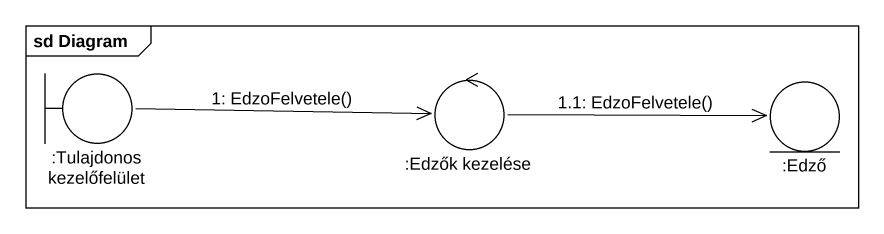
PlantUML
@startuml
mainframe sd Diagram
boundary ":Tulajdonos kezelőfelület" as Tulajdonos_kezelőfelület
control ":Edzők kezelése" as Edzők_kezelése
entity ":Edző" as Edző
Tulajdonos_kezelőfelület -right-> Edzők_kezelése : 1: EdzoFelvetele()
Edzők_kezelése -right-> Edző : 1.1: EdzoFelvetele()
@enduml
